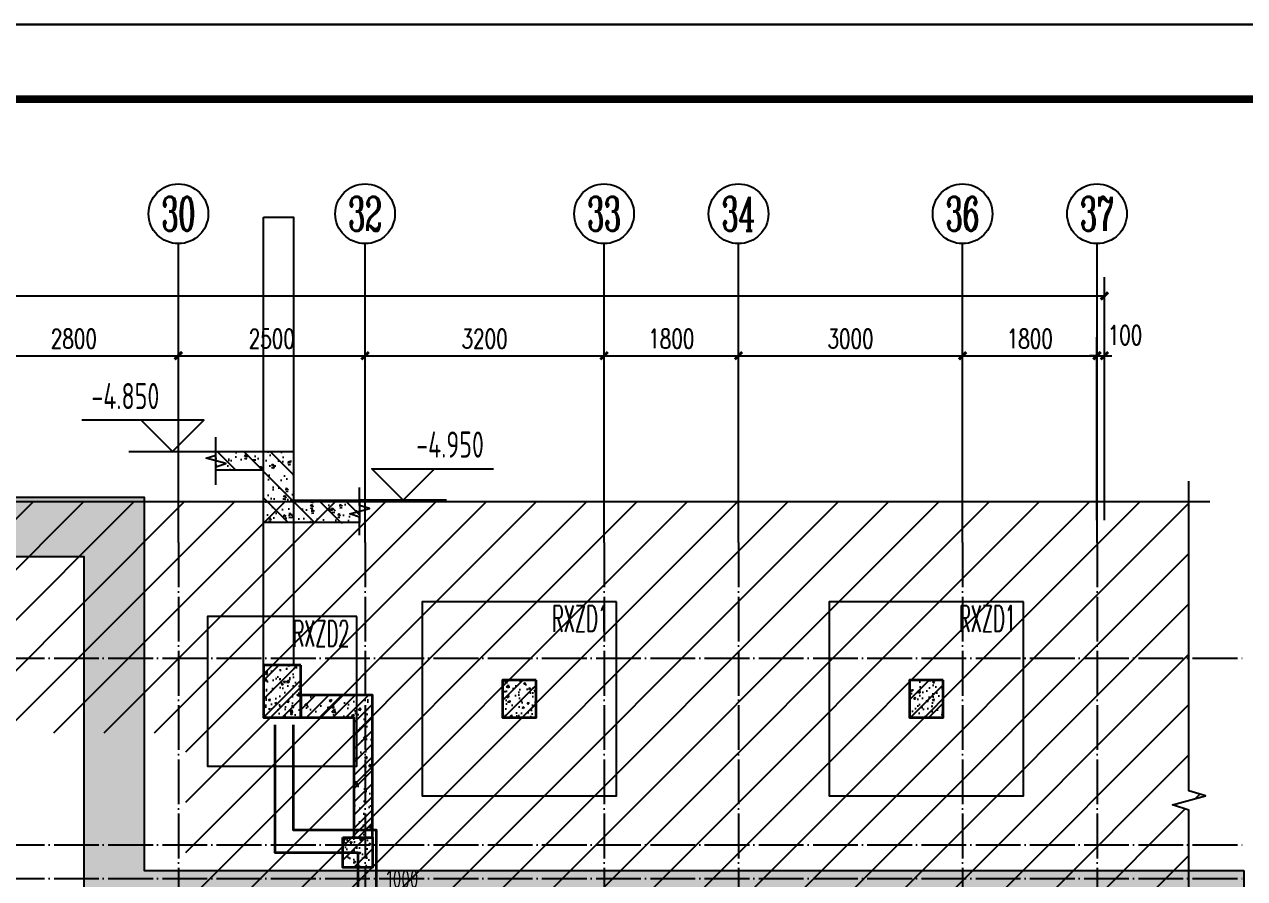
# Model space of a CAD drawing. Extents: x 393367 to 3005760, y 4998 to 826018.
# Drawn here: x 2242803 to 2259142, y 575927 to 587362 of the extents above; entities that cross this region are included whole.
import ezdxf
from ezdxf.enums import TextEntityAlignment as Align

# ---------------------------------------------------------------- set-up
doc = ezdxf.new("R2010")
doc.units = 0
doc.header["$LTSCALE"] = 1000
doc.linetypes.add('DOTE', pattern=[2.42, 2, -0.2, 0.02, -0.2])
doc.layers.get('0').update_dxf_attribs({"linetype": 'CONTINUOUS'})
doc.layers.get('Defpoints').update_dxf_attribs({"linetype": 'CONTINUOUS'})
for name, color, linetype in [('-TK', 7, 'CONTINUOUS'), ('AXIS', 3, 'CONTINUOUS'), ('AXIS_TEXT', 7, 'CONTINUOUS'), ('COLU', 7, 'CONTINUOUS'), ('COLU_HATCH', 251, 'CONTINUOUS'), ('DIM', 3, 'CONTINUOUS'), ('DOTE', 8, 'DOTE'), ('S-填充', 251, 'CONTINUOUS'), ('S-砼墙', 150, 'CONTINUOUS'), ('THIN', 7, 'CONTINUOUS'), ('WINDOW', 7, 'CONTINUOUS'), ('后浇带', 8, 'CONTINUOUS'), ('底图$0$PUB_HATCH', 252, 'CONTINUOUS'), ('柱墩', 220, 'CONTINUOUS'), ('详图', 173, 'CONTINUOUS')]:
    doc.layers.add(name, color=color, linetype=linetype)
doc.layers.add('yichutu', color=7, linetype='CONTINUOUS', true_color=0xffffff, plot=False)
doc.layers.add('底图$0$砼墙', color=3, linetype='CONTINUOUS', lineweight=35)
doc.styles.add('_HZTXT_T3', font='simplex.shx', dxfattribs={"width": 0.5, "bigfont": 'HZTXT.shx'})
doc.styles.add('_TCH_AXIS', font='COMPLEX', dxfattribs={"bigfont": 'GBCBIG'})
doc.styles.add('_TCH_DIM_T3', font='SIMPLEX', dxfattribs={"width": 0.705882, "bigfont": 'GBCBIG'})
doc.styles.add('COMPLEX', font='COMPLEX')
doc.styles.add('TSSD_Label', font='Tssdeng.shx', dxfattribs={"width": 0.7, "bigfont": 'hztxt.shx'})
doc.styles.add('TSSD_Rein', font='Tssdeng.shx', dxfattribs={"width": 0.7, "bigfont": 'hztxt.shx'})
doc.dimstyles.new('_TCH_ARCH&&100', dxfattribs={"dimtxt": 255, "dimasz": 100, "dimexe": 250, "dimexo": 300, "dimgap": 100, "dimtad": 1, "dimdec": 0, "dimzin": 0, "dimdsep": 46, "dimtxsty": '_TCH_DIM_T3', "dimblk": 'ARCHTICK', "dimcen": 0.09, "dimclrt": 7, "dimazin": 2, "dimtfac": 1, "dimtdec": 0, "dimtix": 1, "dimtmove": 2, "dimatfit": 3, "dimldrblk": 'ARCHTICK', "dimfxl": 1, "dimtolj": 1, "dimtzin": 0, "dimarcsym": 0})
doc.dimstyles.new('TSSD_100_100$0', dxfattribs={"dimtxt": 250, "dimasz": 100, "dimexe": 100, "dimexo": 250, "dimgap": 100, "dimtad": 1, "dimdec": 0, "dimzin": 0, "dimdsep": 46, "dimtxsty": 'TSSD_Rein', "dimblk": 'ARCHTICK', "dimcen": 0, "dimdle": 100, "dimclrt": 7, "dimadec": 0, "dimazin": 0, "dimtfac": 1, "dimtdec": 0, "dimtix": 1, "dimtmove": 2, "dimatfit": 3, "dimldrblk": '_tsdbk', "dimfxl": 1, "dimtolj": 1, "dimtzin": 0, "dimarcsym": 0})
pattern_1 = [(50, (-89558.63, -38433.27), (251.041064, -21.963247), [26.25, -288.75]), (355, (-89558.63, -38433.27), (-48.562967, 263.267247), [21, -231]), (100.4514, (-89537.7, -38435.1), (202.478284, 241.30384), [22.309067, -245.39974]), (46.1842, (-89558.63, -38363.27), (373.534367, -57.931655), [39.375, -433.125]), (96.6356, (-89527.5, -38368.1), (327.131947, 340.941255), [33.4636, -368.09955]), (351.1842, (-89558.63, -38363.27), (327.13168, 340.94151), [31.5, -346.5]), (21, (-89523.63, -38380.77), (208.917468, -140.916612), [26.25, -288.75]), (326, (-89523.63, -38380.77), (85.160366, 253.802516), [21, -231]), (71.4514, (-89506.22, -38392.51), (294.07792, 112.885674), [22.309067, -245.39974]), (37.5, (-89558.63, -38433.27), (4.2559494, 116.512849), [0, -228.2, 0, -234.5, 0, -231.875]), (7.5, (-89558.63, -38433.27), (92.074338, 138.044099), [0, -133.7, 0, -222.95, 0, -88.375]), (327.5, (-89636.68, -38433.27), (186.8378527, -7.894205), [0, -87.5, 0, -273, 0, -362.25]), (317.5, (-89671.68, -38433.27), (204.115159, 35.036744), [0, -113.75, 0, -181.3, 0, -257.25]), (45, (-89558.63, -38433.27), (-123.743687, 123.743687), [])]

# ---------------------------------------------------------------- blocks, each defined once
blk = doc.blocks.new('A1')
blk.add_lwpolyline([(0, 59400), (0, 0), (84100, 0), (84100, 59400)], close=True)
at = {"const_width": 100}
blk.add_lwpolyline([(2500, 58400), (2500, 1000), (83100, 1000), (83100, 58400)], close=True, dxfattribs=at)
blk = doc.blocks.new('_ArchTick')
at = {"color": 0, "linetype": 'ByBlock', "const_width": 0.4}
blk.add_lwpolyline([(-0.5, -0.5), (0.5, 0.5)], dxfattribs=at)
blk = doc.blocks.new('*D2761')
at = {"layer": 'AXIS', "color": 0, "lineweight": -2}
for p, q in [((2257165, 580727), (2257165, 583177)), ((2257265, 580727), (2257265, 583177)), ((2257165, 582927), (2257065, 582927)), ((2257165, 582927), (2257265, 582927)), ((2257265, 582927), (2257365, 582927))]:
    blk.add_line(p, q, dxfattribs=at)
at = {"layer": 'Defpoints', "color": 0}
for p in [(2257265, 582927), (2257165, 580427), (2257265, 580427)]:
    blk.add_point(p, dxfattribs=at)
at = {"layer": 'AXIS', "color": 0, "lineweight": -2, "xscale": 100, "yscale": 100, "zscale": 100}
blk.add_blockref('_ArchTick', (2257165, 582927), dxfattribs=at)
at = {"layer": 'AXIS', "color": 0, "lineweight": -2, "xscale": 100, "yscale": 100, "zscale": 100, "rotation": 180}
blk.add_blockref('_ArchTick', (2257265, 582927), dxfattribs=at)
at = {"layer": 'AXIS', "color": 7, "insert": (2257540, 583202), "char_height": 255, "attachment_point": 5, "style": '_TCH_DIM_T3'}
blk.add_mtext('\\A1;100', dxfattribs=at)
blk = doc.blocks.new('*D2762')
at = {"layer": 'AXIS', "color": 0, "lineweight": -2}
for p, q in [((2255365, 580727), (2255365, 583177)), ((2257165, 580727), (2257165, 583177)), ((2255365, 582927), (2257165, 582927))]:
    blk.add_line(p, q, dxfattribs=at)
at = {"layer": 'Defpoints', "color": 0}
for p in [(2257165, 582927), (2255365, 580427), (2257165, 580427)]:
    blk.add_point(p, dxfattribs=at)
at = {"layer": 'AXIS', "color": 0, "lineweight": -2, "xscale": 100, "yscale": 100, "zscale": 100, "rotation": 180}
blk.add_blockref('_ArchTick', (2255365, 582927), dxfattribs=at)
at = {"layer": 'AXIS', "color": 0, "lineweight": -2, "xscale": 100, "yscale": 100, "zscale": 100}
blk.add_blockref('_ArchTick', (2257165, 582927), dxfattribs=at)
at = {"layer": 'AXIS', "color": 7, "insert": (2256265, 583154), "char_height": 255, "attachment_point": 5, "style": '_TCH_DIM_T3'}
blk.add_mtext('\\A1;1800', dxfattribs=at)
blk = doc.blocks.new('*D2763')
at = {"layer": 'AXIS', "color": 0, "lineweight": -2}
for p, q in [((2252365, 580727), (2252365, 583177)), ((2255365, 580727), (2255365, 583177)), ((2252365, 582927), (2255365, 582927))]:
    blk.add_line(p, q, dxfattribs=at)
at = {"layer": 'Defpoints', "color": 0}
for p in [(2255365, 582927), (2252365, 580427), (2255365, 580427)]:
    blk.add_point(p, dxfattribs=at)
at = {"layer": 'AXIS', "color": 0, "lineweight": -2, "xscale": 100, "yscale": 100, "zscale": 100, "rotation": 180}
blk.add_blockref('_ArchTick', (2252365, 582927), dxfattribs=at)
at = {"layer": 'AXIS', "color": 0, "lineweight": -2, "xscale": 100, "yscale": 100, "zscale": 100}
blk.add_blockref('_ArchTick', (2255365, 582927), dxfattribs=at)
at = {"layer": 'AXIS', "color": 7, "insert": (2253865, 583154), "char_height": 255, "attachment_point": 5, "style": '_TCH_DIM_T3'}
blk.add_mtext('\\A1;3000', dxfattribs=at)
blk = doc.blocks.new('*D2764')
at = {"layer": 'AXIS', "color": 0, "lineweight": -2}
for p, q in [((2250565, 580727), (2250565, 583177)), ((2252365, 580727), (2252365, 583177)), ((2250565, 582927), (2252365, 582927))]:
    blk.add_line(p, q, dxfattribs=at)
at = {"layer": 'Defpoints', "color": 0}
for p in [(2252365, 582927), (2250565, 580427), (2252365, 580427)]:
    blk.add_point(p, dxfattribs=at)
at = {"layer": 'AXIS', "color": 0, "lineweight": -2, "xscale": 100, "yscale": 100, "zscale": 100, "rotation": 180}
blk.add_blockref('_ArchTick', (2250565, 582927), dxfattribs=at)
at = {"layer": 'AXIS', "color": 0, "lineweight": -2, "xscale": 100, "yscale": 100, "zscale": 100}
blk.add_blockref('_ArchTick', (2252365, 582927), dxfattribs=at)
at = {"layer": 'AXIS', "color": 7, "insert": (2251465, 583154), "char_height": 255, "attachment_point": 5, "style": '_TCH_DIM_T3'}
blk.add_mtext('\\A1;1800', dxfattribs=at)
blk = doc.blocks.new('*D2765')
at = {"layer": 'AXIS', "color": 0, "lineweight": -2}
for p, q in [((2247365, 580727), (2247365, 583177)), ((2250565, 580727), (2250565, 583177)), ((2247365, 582927), (2250565, 582927))]:
    blk.add_line(p, q, dxfattribs=at)
at = {"layer": 'Defpoints', "color": 0}
for p in [(2250565, 582927), (2247365, 580427), (2250565, 580427)]:
    blk.add_point(p, dxfattribs=at)
at = {"layer": 'AXIS', "color": 0, "lineweight": -2, "xscale": 100, "yscale": 100, "zscale": 100, "rotation": 180}
blk.add_blockref('_ArchTick', (2247365, 582927), dxfattribs=at)
at = {"layer": 'AXIS', "color": 0, "lineweight": -2, "xscale": 100, "yscale": 100, "zscale": 100}
blk.add_blockref('_ArchTick', (2250565, 582927), dxfattribs=at)
at = {"layer": 'AXIS', "color": 7, "insert": (2248965, 583154), "char_height": 255, "attachment_point": 5, "style": '_TCH_DIM_T3'}
blk.add_mtext('\\A1;3200', dxfattribs=at)
blk = doc.blocks.new('*D2766')
at = {"layer": 'AXIS', "color": 0, "lineweight": -2}
for p, q in [((2244865, 580727), (2244865, 583177)), ((2247365, 580727), (2247365, 583177)), ((2244865, 582927), (2247365, 582927))]:
    blk.add_line(p, q, dxfattribs=at)
at = {"layer": 'Defpoints', "color": 0}
for p in [(2247365, 582927), (2244865, 580427), (2247365, 580427)]:
    blk.add_point(p, dxfattribs=at)
at = {"layer": 'AXIS', "color": 0, "lineweight": -2, "xscale": 100, "yscale": 100, "zscale": 100, "rotation": 180}
blk.add_blockref('_ArchTick', (2244865, 582927), dxfattribs=at)
at = {"layer": 'AXIS', "color": 0, "lineweight": -2, "xscale": 100, "yscale": 100, "zscale": 100}
blk.add_blockref('_ArchTick', (2247365, 582927), dxfattribs=at)
at = {"layer": 'AXIS', "color": 7, "insert": (2246115, 583154), "char_height": 255, "attachment_point": 5, "style": '_TCH_DIM_T3'}
blk.add_mtext('\\A1;2500', dxfattribs=at)
blk = doc.blocks.new('*D2767')
at = {"layer": 'AXIS', "color": 0, "lineweight": -2}
for p, q in [((2242065, 580727), (2242065, 583177)), ((2244865, 580727), (2244865, 583177)), ((2242065, 582927), (2244865, 582927))]:
    blk.add_line(p, q, dxfattribs=at)
at = {"layer": 'Defpoints', "color": 0}
for p in [(2244865, 582927), (2242065, 580427), (2244865, 580427)]:
    blk.add_point(p, dxfattribs=at)
at = {"layer": 'AXIS', "color": 0, "lineweight": -2, "xscale": 100, "yscale": 100, "zscale": 100, "rotation": 180}
blk.add_blockref('_ArchTick', (2242065, 582927), dxfattribs=at)
at = {"layer": 'AXIS', "color": 0, "lineweight": -2, "xscale": 100, "yscale": 100, "zscale": 100}
blk.add_blockref('_ArchTick', (2244865, 582927), dxfattribs=at)
at = {"layer": 'AXIS', "color": 7, "insert": (2243465, 583154), "char_height": 255, "attachment_point": 5, "style": '_TCH_DIM_T3'}
blk.add_mtext('\\A1;2800', dxfattribs=at)
blk = doc.blocks.new('*D2819')
at = {"layer": 'AXIS', "color": 0, "lineweight": -2}
for p, q in [((2202265, 580727), (2202265, 583977)), ((2257265, 580727), (2257265, 583977)), ((2202265, 583727), (2257265, 583727))]:
    blk.add_line(p, q, dxfattribs=at)
at = {"layer": 'Defpoints', "color": 0}
for p in [(2257265, 583727), (2202265, 580427), (2257265, 580427)]:
    blk.add_point(p, dxfattribs=at)
at = {"layer": 'AXIS', "color": 0, "lineweight": -2, "xscale": 100, "yscale": 100, "zscale": 100, "rotation": 180}
blk.add_blockref('_ArchTick', (2202265, 583727), dxfattribs=at)
at = {"layer": 'AXIS', "color": 0, "lineweight": -2, "xscale": 100, "yscale": 100, "zscale": 100}
blk.add_blockref('_ArchTick', (2257265, 583727), dxfattribs=at)
at = {"layer": 'AXIS', "color": 7, "insert": (2229765, 583954), "char_height": 255, "attachment_point": 5, "style": '_TCH_DIM_T3'}
blk.add_mtext('\\A1;55000', dxfattribs=at)
blk = doc.blocks.new('_axiso')
blk.add_circle((0, 0), 0.5)
at = {"layer": 'AXIS_TEXT', "style": 'COMPLEX', "width": 1.041667}
blk.add_attdef('A', text='', height=0.56, dxfattribs=at).set_placement((-0.25, -0.28), (0.25, -0.28), align=Align.FIT)
blk = doc.blocks.new('*D3133')
at = {"layer": 'Defpoints', "color": 0}
for p in [(2247365, 575697), (2247365, 575377), (2248366, 575377)]:
    blk.add_point(p, dxfattribs=at)
at = {"layer": 'DIM', "color": 0, "lineweight": -2}
for p, q in [((2247365, 575627), (2247365, 575797)), ((2248366, 575627), (2248366, 575797)), ((2248466, 575697), (2247265, 575697))]:
    blk.add_line(p, q, dxfattribs=at)
at = {"layer": 'DIM', "color": 0, "lineweight": -2, "xscale": 100, "yscale": 100, "zscale": 100, "rotation": 180}
blk.add_blockref('_ArchTick', (2247365, 575697), dxfattribs=at)
at = {"layer": 'DIM', "color": 0, "lineweight": -2, "xscale": 100, "yscale": 100, "zscale": 100}
blk.add_blockref('_ArchTick', (2248366, 575697), dxfattribs=at)
at = {"layer": 'DIM', "color": 7, "insert": (2247865, 575922), "char_height": 250, "attachment_point": 5, "style": 'TSSD_Rein'}
blk.add_mtext('\\A1;1000', dxfattribs=at)
blk = doc.blocks.new('_tsdbk')
blk.add_line((-1, 0), (0, 0))
at = {"const_width": 0.5}
blk.add_lwpolyline([(-0.7, -0.7), (0.7, 0.7)], dxfattribs=at)
blk = doc.blocks.new('A$C0D970DDD')
at = {"layer": '柱墩'}
blk.add_lwpolyline([(1300, 1050), (-1300, 1050), (-1300, -1550), (1300, -1550)], close=True, dxfattribs=at)
at = {"layer": '柱墩', "style": '_HZTXT_T3', "width": 0.5}
blk.add_text('RXZD1', height=350, rotation=0.1386, dxfattribs=at).set_placement((1200, 1000), align=Align.TOP_RIGHT)
blk = doc.blocks.new('A$C596F2812')
at = {"layer": '柱墩'}
blk.add_lwpolyline([(1000, 750), (-1000, 750), (-1000, -1250), (1000, -1250)], close=True, dxfattribs=at)
at = {"layer": '柱墩', "style": '_HZTXT_T3', "width": 0.5}
blk.add_text('RXZD2', height=350, rotation=0.1386, dxfattribs=at).set_placement((900, 700), align=Align.TOP_RIGHT)
blk = doc.blocks.new('yct-841-594-84100-59400-100-1000')
at = {"layer": 'yichutu', "color": 7, "true_color": 0xffffff}
blk.add_lwpolyline([(0, 0), (0, 59400), (84100, 59400), (84100, 0)], close=True, dxfattribs=at)

msp = doc.modelspace()

# ---------------------------------------------------------------- hatches: boundary and pattern name
at = {"layer": 'COLU_HATCH'}
h = msp.add_hatch(dxfattribs=at)
h.set_pattern_fill('ARMORED', color=142, scale=35, style=0)
h.set_pattern_definition(pattern_1)
h.paths.add_polyline_path([(2246504.74097, 578783.48945), (2246004.74097, 578783.48945), (2246004.74097, 578083.48945), (2246504.74097, 578083.48945)])
h = msp.add_hatch(dxfattribs=at)
h.set_pattern_fill('ARMORED', color=142, scale=35, style=0)
h.set_pattern_definition(pattern_1)
h.paths.add_polyline_path([(2249654.74053, 578583.48945), (2249204.74053, 578583.48945), (2249204.74053, 578083.48945), (2249654.74053, 578083.48945)])
h = msp.add_hatch(dxfattribs=at)
h.set_pattern_fill('ARMORED', color=142, scale=35, style=0)
h.set_pattern_definition(pattern_1)
h.paths.add_polyline_path([(2255104.74053, 578583.48945), (2254654.74053, 578583.48945), (2254654.74053, 578083.48945), (2255104.74053, 578083.48945)])
h = msp.add_hatch(dxfattribs=at)
h.set_pattern_fill('ARMORED', color=142, scale=35, style=0)
h.set_pattern_definition(pattern_1)
h.paths.add_polyline_path([(2247065.21387, 576476.94626), (2247465.21387, 576476.94626), (2247465.21387, 576076.94626), (2247065.21387, 576076.94626)])
at = {"layer": 'S-填充', "linetype": 'ByBlock'}
h = msp.add_hatch(dxfattribs=at)
h.set_pattern_fill('ANSI31', color=8, scale=150, style=0)
h.set_pattern_definition([(45, (-161048.45, -78586.45), (-336.759605, 336.759605), [])])
h.paths.add_polyline_path([(2244965.46444, 575376.99086), (2248365.55815, 575376.99086), (2248365.61201, 574076.98994), (2257765.5979, 574076.98994), (2257765.5979, 573676.98943), (2257765.59791, 573676.98943), (2257765.59791, 573276.9889), (2258396.37222, 573276.98882), (2258396.37222, 576843.27836), (2258176.37222, 576913.27836), (2258616.37222, 577033.27836), (2258396.37222, 577103.27836), (2258396.37222, 580969.56799), (2229421.36943, 580969.56799), (2229351.36943, 580749.56799), (2229231.36943, 581189.56799), (2229161.36943, 580969.56799), (2200186.36665, 580969.56799), (2200186.36665, 574731.57232), (2200406.36665, 574661.57232), (2199966.36665, 574541.57232), (2200186.36665, 574471.57232), (2200186.36665, 568233.57665), (2201365.2138, 568233.57665), (2201365.2138, 574076.98994), (2211165.21428, 574076.98994), (2211165.21428, 575376.99086), (2214565.31205, 575376.99086), (2214565.31205, 578276.99017), (2214890.41054, 578276.99017), (2214890.41054, 577976.99198), (2217640.40968, 577976.99121), (2217640.55286, 575376.99086), (2220965.40979, 575376.99086), (2220965.40979, 574076.98994), (2238565.40415, 574076.98994), (2238565.40415, 575376.99086), (2241965.5018, 575376.99086), (2241965.5018, 577876.98959), (2244965.46444, 577876.98959)])
at = {"layer": '后浇带'}
h = msp.add_hatch(dxfattribs=at)
h.set_pattern_fill('HEX', color=144, scale=30, style=0)
h.set_pattern_definition([(0, (0, 0), (0, 164.9778), [95.25, -190.5]), (120, (0, 0), (-142.874966, -82.4889), [95.25, -190.5]), (60, (95.25, 0), (-142.874966, 82.4889), [95.25, -190.5])])
h.paths.add_polyline_path([(2259129.74054, 576033.48945), (2259129.74054, 572676.94626), (2258329.74054, 572676.94626), (2258329.74054, 575433.48945), (2243605.21388, 575433.48945), (2243605.21388, 580233.48945), (2200879.74054, 580233.48945), (2200879.74054, 567933.94484), (2200079.74054, 567933.94484), (2200079.74054, 581033.48945), (2244405.21388, 581033.48945), (2244405.21388, 576033.48945)])
at = {"layer": '底图$0$PUB_HATCH', "linetype": 'ByBlock'}
h = msp.add_hatch(dxfattribs=at)
h.set_pattern_fill('钢筋混凝土', color=8, scale=50)
h.set_pattern_definition([(45, (1934496.11, 642181.68), (-88.38835, 88.38835), []), (50, (1934496.1, 642181.68), (358.6301, -31.37607), [37.5, -412.5]), (355, (1934496.1, 642181.68), (-69.37567, 376.09607), [30, -330]), (100.4514, (1934526, 642179.06), (289.2547, 344.71977), [31.8701, -350.57106]), (46.1842, (1934496.1, 642281.68), (533.6205, -82.7595), [56.25, -618.75]), (96.6356, (1934540.6, 642274.8), (467.33135, 487.0589), [47.8051, -525.8565]), (351.1842, (1934496.1, 642281.7), (467.331, 487.0593), [45, -495]), (21, (1934546.1, 642256.68), (298.45353, -201.30945), [37.5, -412.5]), (326, (1934546.1, 642256.68), (121.65767, 362.57502), [30, -330]), (71.4514, (1934571, 642239.9), (420.1113, 161.26525), [31.8701, -350.57106]), (37.5, (1934496.11, 642181.68), (6.07993, 166.446927), [0, -326, 0, -335, 0, -331.25]), (7.5, (1934496.11, 642181.68), (131.53477, 197.20586), [0, -191, 0, -318.5, 0, -126.25]), (327.5, (1934384.61, 642181.68), (266.91122, -11.277436), [0, -125, 0, -390, 0, -517.5]), (317.5, (1934334.61, 642181.68), (291.59308, 50.05249), [0, -162.5, 0, -259, 0, -367.5])])
h.paths.add_polyline_path([(2247465.21387, 576476.94626), (2247465.21387, 578383.48945), (2246504.74097, 578383.48945), (2246504.74097, 578083.48945), (2247215.21387, 578083.48945), (2247215.21387, 576476.94626)])
at = {"layer": '详图'}
h = msp.add_hatch(dxfattribs=at)
h.set_pattern_fill('ARMORED', color=256, scale=50, angle=-90.029536883)
h.set_pattern_definition([(319.9704631, (-21200061.6, 1312077.93), (-31.5609428, -358.6138688), [37.5, -412.5]), (264.9704631, (-21200061.6, 1312077.93), (376.131781, 69.181774), [30, -330]), (10.4218631, (-21200064.24, 1312048.05), (344.57061, -289.432361), [31.870095, -350.571056]), (316.1546631, (-21199961.6, 1312077.9), (-83.034586, -533.5777896), [56.25, -618.75]), (6.606063, (-21199968.53, 1312033.4), (486.817954, -467.582377), [47.805144, -525.8565]), (261.154663, (-21199961.6, 1312077.9), (486.818319, -467.581997), [45, -495]), (290.9704631, (-21199986.64, 1312027.9), (-201.463276, -298.3497082), [37.5, -412.5]), (235.9704631, (-21199986.64, 1312027.9), (362.512258, -121.844563), [30, -330]), (341.4218631, (-21200003.42, 1312003.03), (161.048653, -420.194393), [31.870095, -350.571056]), (307.4704631, (-21200061.61, 1312077.93), (166.4437705, -6.1657329), [0, -326, 0, -335, 0, -331.25]), (277.4704631, (-21200061.61, 1312077.93), (197.1380215, -131.636414), [0, -191, 0, -318.5, 0, -126.25]), (237.4704631, (-21200061.55, 1312189.43), (-11.4150313, -266.9053689), [0, -125, 0, -390, 0, -517.5]), (227.4704631, (-21200061.53, 1312239.43), (49.9021637, -291.6188488), [0, -162.5, 0, -259, 0, -367.5]), (314.9704631, (-21200061.6, 1312077.93), (176.867803, 176.6855406), [])])
h.paths.add_polyline_path([(2245367.84852, 581643.39704), (2246404.7409, 581643.39704), (2246404.7409, 580993.39704), (2247291.62073, 580993.39704), (2247291.39174, 580693.39704), (2246004.74091, 580693.39704), (2246004.74091, 581393.39704), (2245367.84852, 581393.39704)])

# ---------------------------------------------------------------- linework, layer by layer
at = {"layer": 'AXIS'}
for p, q in [((2244865.2138, 580426.98994), (2244865.2138, 584426.98994)), ((2247365.2138, 580426.98994), (2247365.2138, 584426.98994)), ((2250565.2138, 580426.98994), (2250565.2138, 584426.98994)), ((2252365.2138, 580426.98994), (2252365.2138, 584426.98994)), ((2255365.2138, 580426.98994), (2255365.2138, 584426.98994)), ((2257165.2138, 580426.98994), (2257165.2138, 584426.98994))]:
    msp.add_line(p, q, dxfattribs=at)
at = {"layer": 'COLU', "lineweight": 35}
for points in [[(2246504.74097, 578783.48945), (2246004.74097, 578783.48945), (2246004.74097, 578083.48945), (2246504.74097, 578083.48945)], [(2249654.74053, 578583.48945), (2249204.74053, 578583.48945), (2249204.74053, 578083.48945), (2249654.74053, 578083.48945)], [(2255104.74053, 578583.48945), (2254654.74053, 578583.48945), (2254654.74053, 578083.48945), (2255104.74053, 578083.48945)], [(2247065.21387, 576476.94626), (2247465.21387, 576476.94626), (2247465.21387, 576076.94626), (2247065.21387, 576076.94626)]]:
    msp.add_lwpolyline(points, close=True, dxfattribs=at)
at = {"layer": 'DOTE', "linetype": 'DOTE', "ltscale": 0.3}
for p, q in [((2244865.2138, 580426.98994), (2244865.2138, 570276.98994)), ((2247365.2138, 580426.98994), (2247365.2138, 571776.98994)), ((2250565.2138, 580426.98994), (2250565.2138, 561876.98994)), ((2252365.2138, 580426.98994), (2252365.2138, 570276.98994)), ((2255365.2138, 580426.98994), (2255365.2138, 570276.98994)), ((2257165.2138, 580426.98994), (2257165.2138, 561876.98994)), ((2200365.2138, 578876.98994), (2259165.2138, 578876.98994)), ((2200365.2138, 576376.98994), (2259165.2138, 576376.98994)), ((2200365.2138, 575926.98994), (2259165.2138, 575926.98994))]:
    msp.add_line(p, q, dxfattribs=at)
at = {"layer": 'S-砼墙', "color": 40, "lineweight": 35}
for points in [[(2246155.09533, 577983.47765), (2246155.23779, 576276.94699), (2247265.35835, 576276.94699), (2247265.43291, 574476.99086), (2247015.50182, 574476.99023), (2247015.50182, 574276.99023), (2247265.43706, 574276.99086), (2247265.43706, 573376.98994)], [(2250465.50097, 573276.9906), (2247515.59958, 573276.9906), (2247515.51405, 576576.94699), (2246405.11302, 576576.94699), (2246405.09509, 577983.49017)]]:
    msp.add_lwpolyline(points, dxfattribs=at)
at = {"layer": 'THIN'}
for points in [[(2258676.37222, 580969.56799), (2229421.36943, 580969.56799), (2229351.36943, 580749.56799), (2229231.36943, 581189.56799), (2229161.36943, 580969.56799), (2199906.36665, 580969.56799)], [(2258396.37222, 572696.98873), (2258396.37222, 576843.27836), (2258176.37222, 576913.27836), (2258616.37222, 577033.27836), (2258396.37222, 577103.27836), (2258396.37222, 581249.56799)]]:
    msp.add_lwpolyline(points, dxfattribs=at)
at = {"layer": 'WINDOW', "linetype": 'ByBlock'}
msp.add_lwpolyline([(2246004.74091, 584783.48945), (2246404.7409, 584783.48945), (2246404.7409, 578783.48945), (2246004.74091, 578783.48945)], close=True, dxfattribs=at)
at = {"layer": '后浇带', "color": 144}
msp.add_lwpolyline([(2259129.74054, 576033.48945), (2259129.74054, 572676.94626), (2258329.74054, 572676.94626), (2258329.74054, 575433.48945), (2243605.21388, 575433.48945), (2243605.21388, 580233.48945), (2200879.74054, 580233.48945), (2200879.74054, 567933.94484), (2200079.74054, 567933.94484), (2200079.74054, 581033.48945), (2244405.21388, 581033.48945), (2244405.21388, 576033.48945)], close=True, dxfattribs=at)
at = {"layer": '底图$0$砼墙', "linetype": 'ByBlock'}
msp.add_lwpolyline([(2247465.21387, 576476.94626), (2247465.21387, 578383.48945), (2246504.74097, 578383.48945), (2246504.74097, 578083.48945), (2247215.21387, 578083.48945), (2247215.21387, 576476.94626)], close=True, dxfattribs=at)
msp.add_lwpolyline([(2246504.74097, 578383.48945), (2246504.74097, 578383.48945)], dxfattribs=at)
msp.add_lwpolyline([(2246504.74097, 578383.48945), (2246504.74097, 578383.48945)], dxfattribs=at)
at = {"layer": '详图', "elevation": 0}
for points in [[(2244365.15621, 582063.39704), (2244785.15621, 581643.39704), (2245205.15621, 582063.39704), (2244365.15621, 582063.39704), (2243573.61775, 582063.39704)], [(2248294.08405, 581413.39704), (2247874.08405, 580993.39704), (2247454.08405, 581413.39704), (2248294.08405, 581413.39704), (2249085.62251, 581413.39704)], [(2247291.30542, 580525.94673), (2247291.42914, 580765.94669), (2247159.45081, 580808.01474), (2247423.48789, 580879.87863), (2247291.50956, 580921.94667), (2247291.63329, 581161.94664)]]:
    msp.add_lwpolyline(points, dxfattribs=at)
at = {"layer": '详图'}
for points in [[(2245368.01246, 581200.39708), (2245367.88873, 581440.39705), (2245499.86706, 581482.46509), (2245235.82998, 581554.32899), (2245367.80831, 581596.39703), (2245367.68459, 581836.397)], [(2244202.46391, 581643.39704), (2245367.84852, 581643.39704)], [(2248456.77636, 580993.39704), (2247291.39174, 580993.39704)]]:
    msp.add_lwpolyline(points, dxfattribs=at)
msp.add_lwpolyline([(2245367.84852, 581643.39704), (2246404.7409, 581643.39704), (2246404.7409, 580993.39704), (2247291.62073, 580993.39704), (2247291.39174, 580693.39704), (2246004.74091, 580693.39704), (2246004.74091, 581393.39704), (2245367.84852, 581393.39704)], close=True, dxfattribs=at)

# ---------------------------------------------------------------- block references
at = {"layer": '-TK'}
msp.add_blockref('A1', (2190423.83801, 527962.12225), dxfattribs=at)
at = {"layer": 'AXIS'}
ref = msp.add_blockref('_axiso', (2244865.2138, 584826.98994), dxfattribs=dict(at, xscale=800, yscale=800, zscale=800))
ref.add_attrib('A', '30', dxfattribs={"layer": 'AXIS_TEXT', "height": 452.54834, "style": '_TCH_AXIS', "width": 0.636364}).set_placement((2244638.93963, 584600.71577), (2245091.48797, 584600.71577), align=Align.FIT)
ref = msp.add_blockref('_axiso', (2247365.2138, 584826.98994), dxfattribs=dict(at, xscale=800, yscale=800, zscale=800))
ref.add_attrib('A', '32', dxfattribs={"layer": 'AXIS_TEXT', "height": 452.54834, "style": '_TCH_AXIS', "width": 0.636364}).set_placement((2247138.93963, 584600.71577), (2247591.48797, 584600.71577), align=Align.FIT)
ref = msp.add_blockref('_axiso', (2250565.2138, 584826.98994), dxfattribs=dict(at, xscale=800, yscale=800, zscale=800))
ref.add_attrib('A', '33', dxfattribs={"layer": 'AXIS_TEXT', "height": 452.54834, "style": '_TCH_AXIS', "width": 0.636364}).set_placement((2250338.93963, 584600.71577), (2250791.48797, 584600.71577), align=Align.FIT)
ref = msp.add_blockref('_axiso', (2252365.2138, 584826.98994), dxfattribs=dict(at, xscale=800, yscale=800, zscale=800))
ref.add_attrib('A', '34', dxfattribs={"layer": 'AXIS_TEXT', "height": 452.54834, "style": '_TCH_AXIS', "width": 0.6}).set_placement((2252138.93963, 584600.71577), (2252591.48797, 584600.71577), align=Align.FIT)
ref = msp.add_blockref('_axiso', (2255365.2138, 584826.98994), dxfattribs=dict(at, xscale=800, yscale=800, zscale=800))
ref.add_attrib('A', '36', dxfattribs={"layer": 'AXIS_TEXT', "height": 452.54834, "style": '_TCH_AXIS', "width": 0.636364}).set_placement((2255138.93963, 584600.71577), (2255591.48797, 584600.71577), align=Align.FIT)
ref = msp.add_blockref('_axiso', (2257165.2138, 584826.98994), dxfattribs=dict(at, xscale=800, yscale=800, zscale=800))
ref.add_attrib('A', '37', dxfattribs={"layer": 'AXIS_TEXT', "height": 452.54834, "style": '_TCH_AXIS', "width": 0.636364}).set_placement((2256938.93963, 584600.71577), (2257391.48797, 584600.71577), align=Align.FIT)
at = {"layer": 'yichutu'}
msp.add_blockref('yct-841-594-84100-59400-100-1000', (2190423.83801, 527962.12225), dxfattribs=at)
at = {"layer": '柱墩'}
for name, p in [('A$C0D970DDD', (2249429.74054, 578583.48945)), ('A$C0D970DDD', (2254879.74054, 578583.48945)), ('A$C596F2812', (2246254.74097, 578683.48945))]:
    msp.add_blockref(name, p, dxfattribs=at)

# ---------------------------------------------------------------- texts
at = {"layer": '详图', "style": 'TSSD_Label', "width": 0.7}
msp.add_text('-4.850', height=350, rotation=0.063321416, dxfattribs=at).set_placement((2244610.15558, 582106.81319, 0), align=Align.BOTTOM_RIGHT)
msp.add_text('-4.950', height=350, rotation=359.936678584, dxfattribs=at).set_placement((2248049.08468, 581458.11495, 0), align=Align.BOTTOM_LEFT)

# ---------------------------------------------------------------- dimensions: what is measured, and where the dimension line sits
at = {"layer": 'AXIS'}
for p1, p2, distance, picture, middle in [((2202265.2138, 580426.98994), (2257265.2138, 580426.98994), 3300, '*D2819', (2229765.2138, 583954.48994)), ((2242065.2138, 580426.98994), (2244865.2138, 580426.98994), 2500, '*D2767', (2243465.2138, 583154.48994)), ((2244865.2138, 580426.98994), (2247365.2138, 580426.98994), 2500, '*D2766', (2246115.2138, 583154.48994)), ((2247365.2138, 580426.98994), (2250565.2138, 580426.98994), 2500, '*D2765', (2248965.2138, 583154.48994)), ((2250565.2138, 580426.98994), (2252365.2138, 580426.98994), 2500, '*D2764', (2251465.2138, 583154.48994)), ((2252365.2138, 580426.98994), (2255365.2138, 580426.98994), 2500, '*D2763', (2253865.2138, 583154.48994)), ((2255365.2138, 580426.98994), (2257165.2138, 580426.98994), 2500, '*D2762', (2256265.2138, 583154.48994))]:
    dim = msp.add_aligned_dim(p1=p1, p2=p2, distance=distance, dimstyle='_TCH_ARCH&&100', dxfattribs=at)
    dim.commit()
    dim.dimension.update_dxf_attribs({"geometry": picture, "text_midpoint": middle})
dim = msp.add_linear_dim(base=(2257265.2138, 582926.98994), p1=(2257165.2138, 580426.98994), p2=(2257265.2138, 580426.98994), angle=0, dimstyle='_TCH_ARCH&&100', dxfattribs=at)
dim.commit()
dim.dimension.update_dxf_attribs({"geometry": '*D2761', "text_midpoint": (2257540.2138, 583201.98994), "dimtype": 161})
at = {"layer": 'DIM'}
dim = msp.add_linear_dim(base=(2247365.2138, 575696.70415), p1=(2248365.55815, 575376.99086), p2=(2247365.2138, 575376.99086), dimstyle='TSSD_100_100$0', dxfattribs=at)
dim.commit()
dim.dimension.update_dxf_attribs({"geometry": '*D3133', "text_midpoint": (2247865.38597, 575921.70415)})

doc.saveas('drawing.dxf')
